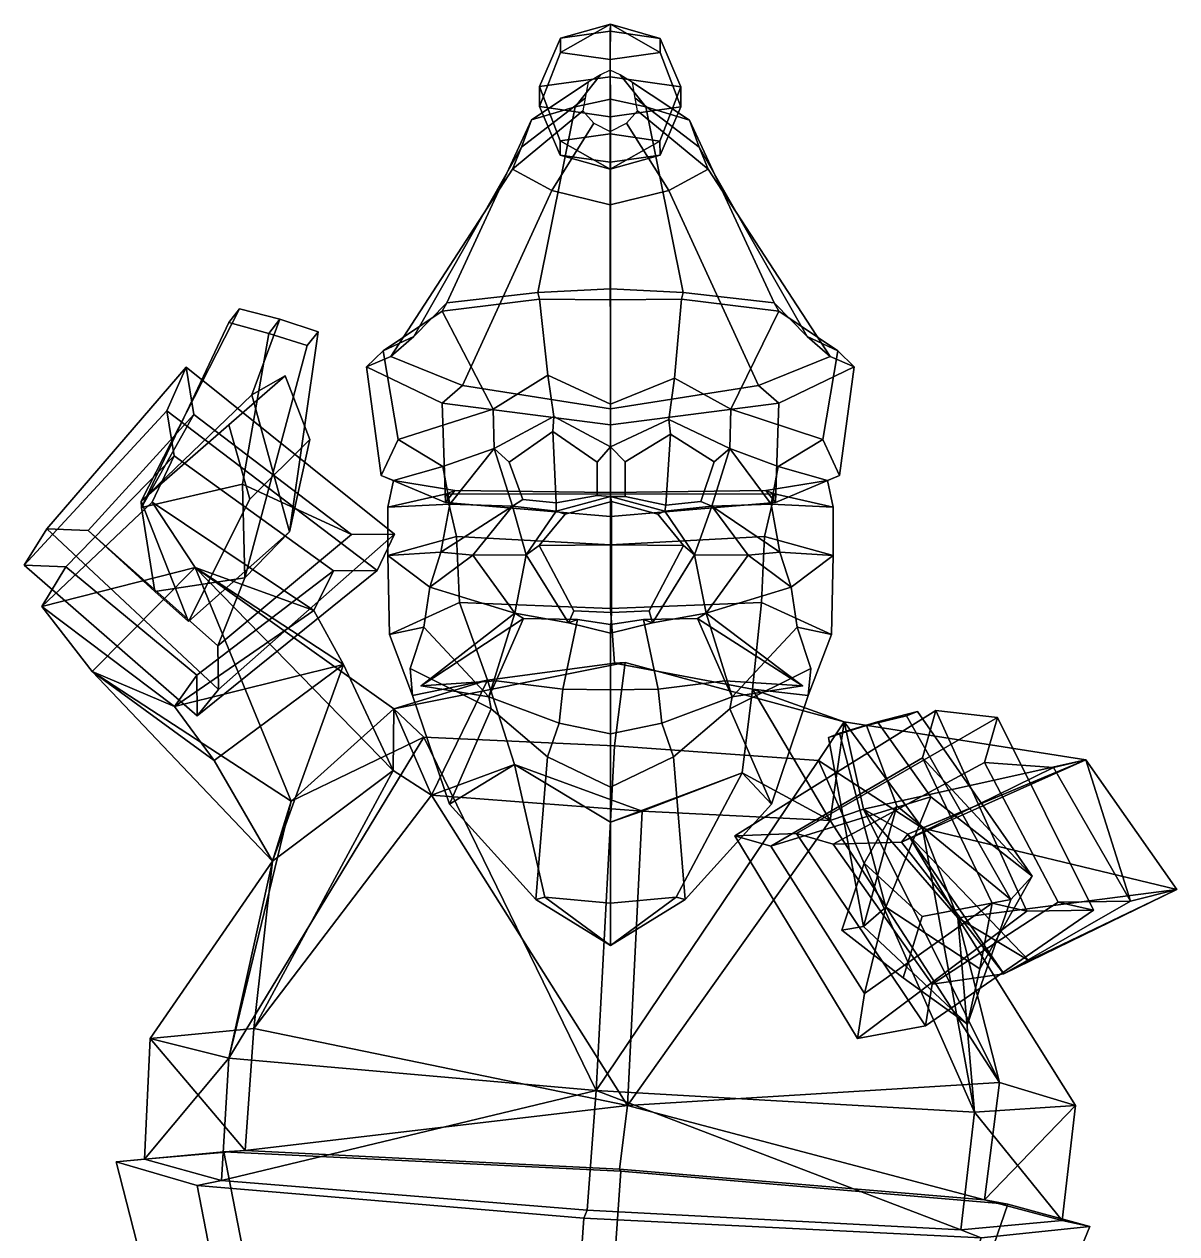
# Model space of a CAD drawing. Extents: x -156 to 158, y -156 to 341.
# Drawn here: x -156.2 to 158.2, y 10.9 to 340.8 of the extents above; entities that cross this region are included whole.
import ezdxf

# ---------------------------------------------------------------- set-up
doc = ezdxf.new("R2010")
doc.units = 0

msp = doc.modelspace()

# ---------------------------------------------------------------- linework, layer by layer
for p in [(-47.860676, 160.365143, 96.495125), (56.145893, 160.365143, 96.495125)]:
    msp.add_point(p)
for points in [[(-9.915563, 333.085388, -7.617522), (3.702435, 340.792175, -13.282482), (-9.918152, 336.949158, -22.037312)], [(3.702435, 340.792175, -13.282482), (3.689423, 338.858826, -29.255663), (-9.918152, 336.949158, -22.037312)], [(3.694601, 331.131287, -0.416025), (3.702435, 340.792175, -13.282482), (-9.915563, 333.085388, -7.617522)], [(3.702435, 340.792175, -13.282482), (17.29962, 336.904724, -22.054108), (3.689423, 338.858826, -29.255663)], [(3.694601, 331.131287, -0.416025), (17.302208, 333.040955, -7.634317), (3.702435, 340.792175, -13.282482)], [(17.302208, 333.040955, -7.634317), (17.29962, 336.904724, -22.054108), (3.702435, 340.792175, -13.282482)], [(-9.918152, 336.949158, -22.037312), (3.689423, 338.858826, -29.255663), (3.663188, 326.463806, -38.97863), (-15.58085, 323.763123, -28.770412)], [(-15.577188, 318.29892, -8.377671), (-9.915563, 333.085388, -7.617522), (-9.918152, 336.949158, -22.037312), (-15.58085, 323.763123, -28.770412)], [(17.29962, 336.904724, -22.054108), (22.910883, 323.700287, -28.794165), (3.663188, 326.463806, -38.97863), (3.689423, 338.858826, -29.255663)], [(22.914545, 318.236053, -8.401423), (22.910883, 323.700287, -28.794165), (17.29962, 336.904724, -22.054108), (17.302208, 333.040955, -7.634317)], [(3.670511, 315.53537, 1.806764), (3.694601, 331.131287, -0.416025), (-9.915563, 333.085388, -7.617522), (-15.577188, 318.29892, -8.377671)], [(3.670511, 315.53537, 1.806764), (22.914545, 318.236053, -8.401423), (17.302208, 333.040955, -7.634317), (3.694601, 331.131287, -0.416025)], [(0.978139, 327.024872, -7.458448), (-2.366118, 324.942139, -8.027981), (-17.829023, 314.677887, 46.516022), (-5.893474, 318.266296, 51.219952)], [(3.675752, 328.239136, -7.126527), (0.978139, 327.024872, -7.458448), (-5.893474, 318.266296, 51.219952), (3.736062, 320.358612, 53.964451)], [(3.675752, 328.239136, -7.126527), (3.736062, 320.358612, 53.964451), (13.359529, 318.252838, 51.214859), (6.368975, 327.016052, -7.461774)], [(6.368975, 327.016052, -7.461774), (13.359529, 318.252838, 51.214859), (25.284679, 314.647736, 46.50462), (9.705709, 324.922424, -8.03543)], [(-2.366118, 324.942139, -8.027981), (-3.123881, 320.642426, -9.20479), (-20.518356, 307.271637, 36.821705), (-17.829023, 314.677887, 46.516022)], [(-9.968477, 308.958221, -29.53746), (-15.58085, 323.763123, -28.770412), (3.663188, 326.463806, -38.97863), (3.639098, 310.86792, -36.75581)], [(-15.577188, 318.29892, -8.377671), (-15.58085, 323.763123, -28.770412), (-9.968477, 308.958221, -29.53746), (-9.965888, 305.094452, -15.11767)], [(17.249292, 308.913788, -29.554255), (3.639098, 310.86792, -36.75581), (3.663188, 326.463806, -38.97863), (22.910883, 323.700287, -28.794165)], [(9.705709, 324.922424, -8.03543), (25.284679, 314.647736, 46.50462), (27.952595, 307.237701, 36.808887), (10.447973, 320.620239, -9.213164)], [(22.914545, 318.236053, -8.401423), (17.251883, 305.050018, -15.134465), (17.249292, 308.913788, -29.554255), (22.910883, 323.700287, -28.794165)], [(-3.123881, 320.642426, -9.20479), (-3.816791, 317.174194, -10.154003), (-22.979349, 301.297607, 29.001936), (-20.518356, 307.271637, 36.821705)], [(3.738884, 268.643951, 102.110413), (3.736062, 320.358612, 53.964451), (-5.893474, 318.266296, 51.219952), (-16.049379, 267.628021, 94.745087)], [(3.738884, 268.643951, 102.110413), (23.527143, 267.628021, 94.745087), (13.359529, 318.252838, 51.214859), (3.736062, 320.358612, 53.964451)], [(10.447973, 320.620239, -9.213164), (27.952595, 307.237701, 36.808887), (30.396318, 301.260284, 28.98782), (11.128384, 317.14978, -10.163225)], [(-40.909683, 264.803253, 82.086647), (-16.049379, 267.628021, 94.745087), (-5.893474, 318.266296, 51.219952), (-17.829023, 314.677887, 46.516022)], [(-3.816791, 317.174194, -10.154003), (-0.82196, 313.777924, -11.084126), (-12.27014, 295.4487, 21.354467), (-22.979349, 301.297607, 29.001936)], [(3.670511, 315.53537, 1.806764), (-15.577188, 318.29892, -8.377671), (-9.965888, 305.094452, -15.11767), (3.644277, 303.14035, -7.916173)], [(3.670511, 315.53537, 1.806764), (3.644277, 303.14035, -7.916173), (17.251883, 305.050018, -15.134465), (22.914545, 318.236053, -8.401423)], [(11.128384, 317.14978, -10.163225), (30.396318, 301.260284, 28.98782), (19.670214, 295.426331, 21.346022), (8.12133, 313.763336, -11.089643)], [(48.387459, 264.803253, 82.086647), (25.284679, 314.647736, 46.50462), (13.359529, 318.252838, 51.214859), (23.527143, 267.628021, 94.745087)], [(-49.950214, 255.59906, 55.375454), (-40.909683, 264.803253, 82.086647), (-17.829023, 314.677887, 46.516022), (-20.518356, 307.271637, 36.821705)], [(-0.82196, 313.777924, -11.084126), (3.645569, 311.485901, -11.712281), (3.694348, 291.502228, 16.200111), (-12.27014, 295.4487, 21.354467)], [(8.12133, 313.763336, -11.089643), (19.670214, 295.426331, 21.346022), (3.694348, 291.502228, 16.200111), (3.645569, 311.485901, -11.712281)], [(57.42799, 255.59906, 55.375454), (27.952595, 307.237701, 36.808887), (25.284679, 314.647736, 46.50462), (48.387459, 264.803253, 82.086647)], [(3.631256, 301.207001, -23.889297), (-9.968477, 308.958221, -29.53746), (3.639098, 310.86792, -36.75581)], [(3.631256, 301.207001, -23.889297), (3.639098, 310.86792, -36.75581), (17.249292, 308.913788, -29.554255)], [(-56.220154, 250.177185, 32.811611), (-49.950214, 255.59906, 55.375454), (-20.518356, 307.271637, 36.821705), (-22.979349, 301.297607, 29.001936)], [(-9.965888, 305.094452, -15.11767), (-9.968477, 308.958221, -29.53746), (3.631256, 301.207001, -23.889297)], [(17.251883, 305.050018, -15.134465), (3.631256, 301.207001, -23.889297), (17.249292, 308.913788, -29.554255)], [(63.697929, 250.177185, 32.811611), (30.396318, 301.260284, 28.98782), (27.952595, 307.237701, 36.808887), (57.42799, 255.59906, 55.375454)], [(3.644277, 303.14035, -7.916173), (-9.965888, 305.094452, -15.11767), (3.631256, 301.207001, -23.889297)], [(3.644277, 303.14035, -7.916173), (3.631256, 301.207001, -23.889297), (17.251883, 305.050018, -15.134465)], [(-36.63224, 242.208405, 12.722825), (-56.220154, 250.177185, 32.811611), (-22.979349, 301.297607, 29.001936), (-12.27014, 295.4487, 21.354467)], [(44.110008, 242.208405, 12.722826), (19.670214, 295.426331, 21.346022), (30.396318, 301.260284, 28.98782), (63.697929, 250.177185, 32.811611)], [(3.738884, 235.910461, -5.742792), (-36.63224, 242.208405, 12.722825), (-12.27014, 295.4487, 21.354467), (3.694348, 291.502228, 16.200111)], [(3.738884, 235.910461, -5.742792), (3.694348, 291.502228, 16.200111), (19.670214, 295.426331, 21.346022), (44.110008, 242.208405, 12.722826)], [(-15.660714, 265.833313, 99.837967), (-16.049379, 267.628021, 94.745087), (-40.909683, 264.803253, 82.086647), (-42.152035, 262.561523, 86.926041)], [(3.738884, 265.653229, 105.996429), (3.738884, 268.643951, 102.110413), (-16.049379, 267.628021, 94.745087), (-15.660714, 265.833313, 99.837967)], [(3.738884, 265.653229, 105.996429), (23.138479, 265.833313, 99.837967), (23.527143, 267.628021, 94.745087), (3.738884, 268.643951, 102.110413)], [(23.138479, 265.833313, 99.837967), (49.62981, 262.561523, 86.926041), (48.387459, 264.803253, 82.086647), (23.527143, 267.628021, 94.745087)], [(-42.152035, 262.561523, 86.926041), (-40.909683, 264.803253, 82.086647), (-49.950214, 255.59906, 55.375454), (-58.248894, 251.690308, 57.15406)], [(-13.303888, 245.036011, 105.993355), (-15.660714, 265.833313, 99.837967), (-42.152035, 262.561523, 86.926041), (-28.244623, 235.798859, 95.688095)], [(3.738883, 237.132874, 110.968666), (3.738884, 265.653229, 105.996429), (-15.660714, 265.833313, 99.837967), (-13.303888, 245.036011, 105.993355)], [(3.738883, 237.132874, 110.968666), (21.185379, 244.241577, 106.137733), (23.138479, 265.833313, 99.837967), (3.738884, 265.653229, 105.996429)], [(21.185379, 244.241577, 106.137733), (36.594429, 235.798859, 95.688103), (49.62981, 262.561523, 86.926041), (23.138479, 265.833313, 99.837967)], [(49.62981, 262.561523, 86.926041), (65.726662, 251.690308, 57.15406), (57.42799, 255.59906, 55.375454), (48.387459, 264.803253, 82.086647)], [(-97.430176, 263.170166, 226.661865), (-100.389748, 259.426697, 214.633148), (-124.225304, 209.019623, 195.153961), (-124.323753, 210.736938, 232.827728)], [(-86.45665, 260.331757, 225.759033), (-97.430176, 263.170166, 226.661865), (-124.323753, 210.736938, 232.827728), (-94.074669, 239.668213, 233.646103)], [(-86.45665, 260.331757, 225.759033), (-89.450729, 256.470093, 213.755981), (-100.389748, 259.426697, 214.633148), (-97.430176, 263.170166, 226.661865)], [(-28.244623, 235.798859, 95.688095), (-42.152035, 262.561523, 86.926041), (-58.248894, 251.690308, 57.15406), (-54.201832, 227.540619, 77.814453)], [(36.594429, 235.798859, 95.688103), (61.679604, 227.540619, 77.814453), (65.726662, 251.690308, 57.15406), (49.62981, 262.561523, 86.926041)], [(-89.450729, 256.470093, 213.755981), (-96.648521, 215.355011, 188.320618), (-124.225304, 209.019623, 195.153961), (-100.389748, 259.426697, 214.633148)], [(-76.032814, 256.91507, 225.201706), (-86.45665, 260.331757, 225.759033), (-94.074669, 239.668213, 233.646103), (-83.857674, 202.34845, 228.584595)], [(-76.032814, 256.91507, 225.201706), (-79.004234, 253.14978, 213.140091), (-89.450729, 256.470093, 213.755981), (-86.45665, 260.331757, 225.759033)], [(-79.004234, 253.14978, 213.140091), (-95.990616, 189.74884, 197.047379), (-96.648521, 215.355011, 188.320618), (-89.450729, 256.470093, 213.755981)], [(-76.032814, 256.91507, 225.201706), (-83.857674, 202.34845, 228.584595), (-95.990616, 189.74884, 197.047379), (-79.004234, 253.14978, 213.140091)], [(-58.248894, 251.690308, 57.15406), (-49.950214, 255.59906, 55.375454), (-56.220154, 250.177185, 32.811611), (-62.774582, 247.304596, 31.64838)], [(65.726662, 251.690308, 57.15406), (70.252357, 247.304596, 31.64838), (63.697929, 250.177185, 32.811611), (57.42799, 255.59906, 55.375454)], [(-54.201832, 227.540619, 77.814453), (-58.248894, 251.690308, 57.15406), (-62.774582, 247.304596, 31.64838), (-58.775249, 217.683228, 41.266933)], [(61.679604, 227.540619, 77.814453), (66.253021, 217.683228, 41.266933), (70.252357, 247.304596, 31.64838), (65.726662, 251.690308, 57.15406)], [(-62.774582, 247.304596, 31.64838), (-56.220154, 250.177185, 32.811611), (-36.63224, 242.208405, 12.722825), (-42.160957, 237.459106, 9.714837)], [(70.252357, 247.304596, 31.64838), (49.638729, 237.459106, 9.714837), (44.110008, 242.208405, 12.722826), (63.697929, 250.177185, 32.811611)], [(-149.980331, 203.143616, 208.46875), (-111.970436, 247.234131, 186.659943), (-117.314079, 235.364075, 156.994949), (-156.202332, 193.289307, 177.465607)], [(-149.980331, 203.143616, 208.46875), (-138.749786, 202.694916, 206.618896), (-109.919022, 234.324402, 190.457535), (-111.970436, 247.234131, 186.659943)], [(-85.032875, 244.922607, 287.419769), (-94.074669, 239.668213, 233.646103), (-124.323753, 210.736938, 232.827728), (-100.408195, 231.511963, 294.205505)], [(-59.869556, 191.830261, 160.827591), (-117.314079, 235.364075, 156.994949), (-111.970436, 247.234131, 186.659943), (-55.196182, 201.708008, 192.098206)], [(-55.196182, 201.708008, 192.098206), (-111.970436, 247.234131, 186.659943), (-109.919022, 234.324402, 190.457535), (-66.943611, 201.607361, 194.216965)], [(-78.307236, 227.531372, 292.567261), (-85.032875, 244.922607, 287.419769), (-100.408195, 231.511963, 294.205505), (-94.630775, 211.284607, 288.458282)], [(-78.307236, 227.531372, 292.567261), (-83.857674, 202.34845, 228.584595), (-94.074669, 239.668213, 233.646103), (-85.032875, 244.922607, 287.419769)], [(-58.775249, 217.683228, 41.266933), (-62.774582, 247.304596, 31.64838), (-42.160957, 237.459106, 9.714837), (-41.265633, 210.312958, 16.025953)], [(-13.303888, 245.036011, 105.993355), (-28.244623, 235.798859, 95.688095), (-27.951914, 225.057556, 94.877663), (-11.735197, 233.792145, 106.658783)], [(3.738883, 237.132874, 110.968666), (-13.303888, 245.036011, 105.993355), (-11.735197, 233.792145, 106.658783), (3.738883, 225.558319, 108.95771)], [(3.738883, 237.132874, 110.968666), (3.738883, 225.558319, 108.95771), (19.616686, 232.987305, 106.68766), (21.185379, 244.241577, 106.137733)], [(21.185379, 244.241577, 106.137733), (19.616686, 232.987305, 106.68766), (36.301716, 225.057556, 94.877663), (36.594429, 235.798859, 95.688103)], [(66.253021, 217.683228, 41.266933), (48.743401, 210.312927, 16.025953), (49.638729, 237.459106, 9.714837), (70.252357, 247.304596, 31.64838)], [(-42.160957, 237.459106, 9.714837), (-36.63224, 242.208405, 12.722825), (3.738884, 235.910461, -5.742792), (3.738884, 231.539124, -9.574923)], [(49.638729, 237.459106, 9.714837), (3.738884, 231.539124, -9.574923), (3.738884, 235.910461, -5.742792), (44.110008, 242.208405, 12.722826)], [(-156.202332, 193.289307, 177.465607), (-117.314079, 235.364075, 156.994949), (-115.276253, 223.04126, 160.605728), (-144.801102, 192.795074, 175.600143)], [(-120.600906, 186.089844, 202.326111), (-124.225304, 209.019623, 195.153961), (-109.919022, 234.324402, 190.457535), (-138.749786, 202.694916, 206.618896)], [(-96.648521, 215.355011, 188.320618), (-66.943611, 201.607361, 194.216965), (-109.919022, 234.324402, 190.457535), (-124.225304, 209.019623, 195.153961)], [(-59.869556, 191.830261, 160.827591), (-71.821732, 191.689758, 162.99559), (-115.276253, 223.04126, 160.605728), (-117.314079, 235.364075, 156.994949)], [(-42.036293, 220.184937, 78.357887), (-27.951914, 225.057556, 94.877663), (-28.244623, 235.798859, 95.688095), (-54.201832, 227.540619, 77.814453)], [(-41.265633, 210.312958, 16.025953), (-42.160957, 237.459106, 9.714837), (3.738884, 231.539124, -9.574923), (3.738884, 206.496765, -3.372415)], [(48.743401, 210.312927, 16.025953), (3.738884, 206.496765, -3.372415), (3.738884, 231.539124, -9.574923), (49.638729, 237.459106, 9.714837)], [(49.514057, 220.184937, 78.357887), (61.679604, 227.540619, 77.814453), (36.594429, 235.798859, 95.688103), (36.301716, 225.057556, 94.877663)], [(-94.630775, 211.284607, 288.458282), (-100.408195, 231.511963, 294.205505), (-124.323753, 210.736938, 232.827728), (-111.408875, 177.90448, 241.470779)], [(-11.994045, 229.697693, 104.469688), (-11.735197, 233.792145, 106.658783), (-27.951914, 225.057556, 94.877663), (-23.931177, 221.328979, 94.654114)], [(-11.994045, 229.697693, 104.469688), (0.153829, 221.325775, 106.095718), (3.738883, 225.558319, 108.95771), (-11.735197, 233.792145, 106.658783)], [(20.123558, 229.002502, 104.268639), (19.616686, 232.987305, 106.68766), (3.738883, 225.558319, 108.95771), (7.777076, 221.445038, 106.276031)], [(20.123558, 229.002502, 104.268639), (32.042904, 221.448425, 92.15062), (36.301716, 225.057556, 94.877663), (19.616686, 232.987305, 106.68766)], [(-11.094688, 210.204559, 102.64016), (-11.994045, 229.697693, 104.469688), (-23.931177, 221.328979, 94.654114), (-20.184175, 211.139099, 97.547935)], [(0.153829, 221.325775, 106.095718), (-11.994045, 229.697693, 104.469688), (-11.094688, 210.204559, 102.64016), (0.153829, 212.208496, 106.939919)], [(7.777076, 221.445038, 106.276031), (7.777076, 211.94043, 107.318275), (18.806543, 209.592163, 102.009949), (20.123558, 229.002502, 104.268639)], [(18.806543, 209.592163, 102.009949), (28.368868, 210.588196, 95.723228), (32.042904, 221.448425, 92.15062), (20.123558, 229.002502, 104.268639)], [(-78.307236, 227.531372, 292.567261), (-94.630775, 211.284607, 288.458282), (-111.408875, 177.90448, 241.470779), (-83.857674, 202.34845, 228.584595)], [(-54.201832, 227.540619, 77.814453), (-58.775249, 217.683228, 41.266933), (-55.469707, 216.348694, 41.578911), (-42.036293, 220.184937, 78.357887)], [(-40.063538, 209.859009, 78.655991), (-27.951914, 225.057556, 94.877663), (-42.036293, 220.184937, 78.357887)], [(-23.021646, 209.298401, 98.549278), (-27.951914, 225.057556, 94.877663), (-40.063538, 209.859009, 78.655991)], [(-20.184175, 211.139099, 97.547935), (-23.931177, 221.328979, 94.654114), (-27.951914, 225.057556, 94.877663), (-23.021646, 209.298401, 98.549278)], [(0.153829, 212.208496, 106.939919), (3.738883, 211.96109, 110.144325), (3.738883, 225.558319, 108.95771), (0.153829, 221.325775, 106.095718)], [(7.777076, 211.94043, 107.318275), (7.777076, 221.445038, 106.276031), (3.738883, 225.558319, 108.95771), (3.738883, 211.96109, 110.144325)], [(28.368868, 210.588196, 95.723228), (31.371452, 209.298401, 98.549278), (36.301716, 225.057556, 94.877663), (32.042904, 221.448425, 92.15062)], [(31.371452, 209.298401, 98.549278), (47.541306, 209.859009, 78.655991), (36.301716, 225.057556, 94.877663)], [(47.541306, 209.859009, 78.655991), (49.514057, 220.184937, 78.357887), (36.301716, 225.057556, 94.877663)], [(61.679604, 227.540619, 77.814453), (49.514057, 220.184937, 78.357887), (62.947479, 216.348694, 41.578911), (66.253021, 217.683228, 41.266933)], [(-144.801102, 192.795074, 175.600143), (-115.276253, 223.04126, 160.605728), (-121.262016, 210.434387, 127.251823), (-151.400574, 181.998413, 141.771622)], [(-121.262016, 210.434387, 127.251823), (-115.276253, 223.04126, 160.605728), (-71.821732, 191.689758, 162.99559), (-77.141724, 180.873718, 128.946075)], [(-42.036293, 220.184937, 78.357887), (-55.469707, 216.348694, 41.578911), (-56.974113, 209.042908, 42.462151), (-40.063538, 209.859009, 78.655991)], [(49.514057, 220.184937, 78.357887), (47.541306, 209.859009, 78.655991), (64.451881, 209.042908, 42.462151), (62.947479, 216.348694, 41.578911)], [(-95.990616, 189.74884, 197.047379), (-103.358955, 171.234131, 211.432922), (-66.943611, 201.607361, 194.216965), (-96.648521, 215.355011, 188.320618)], [(-58.775249, 217.683228, 41.266933), (-41.265633, 210.312958, 16.025953), (-38.679501, 213.574707, 15.364482), (-55.469707, 216.348694, 41.578911)], [(-56.974113, 209.042908, 42.462151), (-55.469707, 216.348694, 41.578911), (-38.679501, 213.574707, 15.364482), (-40.991863, 212.72229, 12.67251)], [(66.253021, 217.683228, 41.266933), (62.947479, 216.348694, 41.578911), (46.157276, 213.574707, 15.364482), (48.743401, 210.312927, 16.025953)], [(64.451881, 209.042908, 42.462151), (48.469631, 212.72229, 12.67251), (46.157276, 213.574707, 15.364482), (62.947479, 216.348694, 41.578911)], [(-56.995895, 195.848938, 44.641083), (-56.974113, 209.042908, 42.462151), (-40.991863, 212.72229, 12.67251), (-38.247086, 201.025208, 11.188781)], [(-41.265633, 210.312958, 16.025953), (3.738884, 206.496765, -3.372415), (3.738885, 213.033264, -1.753984), (-38.679501, 213.574707, 15.364482)], [(-40.991863, 212.72229, 12.67251), (-38.679501, 213.574707, 15.364482), (3.738885, 213.033264, -1.753984), (3.738886, 212.648071, -2.405132)], [(-38.247086, 201.025208, 11.188781), (-40.991863, 212.72229, 12.67251), (3.738886, 212.648071, -2.405132), (3.738891, 198.771912, -0.945824)], [(-11.094688, 210.204559, 102.64016), (-11.061796, 208.017517, 104.835991), (3.738883, 211.96109, 110.144325), (0.153829, 212.208496, 106.939919)], [(3.997266, 210.574738, 124.536148), (3.738883, 211.96109, 110.144325), (-11.061796, 208.017517, 104.835991), (-8.625608, 207.140503, 121.01963)], [(3.997266, 210.574738, 124.536148), (16.620138, 207.140503, 121.01963), (18.539562, 208.017517, 104.835991), (3.738883, 211.96109, 110.144325)], [(18.806543, 209.592163, 102.009949), (7.777076, 211.94043, 107.318275), (3.738883, 211.96109, 110.144325), (18.539562, 208.017517, 104.835991)], [(48.743401, 210.312927, 16.025953), (46.157276, 213.574707, 15.364482), (3.738885, 213.033264, -1.753984), (3.738884, 206.496765, -3.372415)], [(48.469631, 212.72229, 12.67251), (3.738886, 212.648071, -2.405132), (3.738885, 213.033264, -1.753984), (46.157276, 213.574707, 15.364482)], [(45.724857, 201.025208, 11.188781), (3.738891, 198.771912, -0.945824), (3.738886, 212.648071, -2.405132), (48.469631, 212.72229, 12.67251)], [(64.473671, 195.848938, 44.641083), (45.724857, 201.025208, 11.188781), (48.469631, 212.72229, 12.67251), (64.451881, 209.042908, 42.462151)], [(-151.400574, 181.998413, 141.771622), (-121.262016, 210.434387, 127.251823), (-109.601898, 192.601807, 78.229439)], [(-111.408875, 177.90448, 241.470779), (-124.323753, 210.736938, 232.827728), (-124.225304, 209.019623, 195.153961), (-120.600906, 186.089844, 202.326111)], [(-77.141724, 180.873718, 128.946075), (-109.601898, 192.601807, 78.229439), (-121.262016, 210.434387, 127.251823)], [(-40.063538, 209.859009, 78.655991), (-56.974113, 209.042908, 42.462151), (-56.995895, 195.848938, 44.641083), (-42.505306, 196.759888, 78.504814)], [(-42.505306, 196.759888, 78.504814), (-23.021646, 209.298401, 98.549278), (-40.063538, 209.859009, 78.655991)], [(-33.85133, 195.943115, 101.72583), (-23.021646, 209.298401, 98.549278), (-42.505306, 196.759888, 78.504814)], [(-33.85133, 195.943115, 101.72583), (-19.219572, 196.096497, 104.760262), (-23.021646, 209.298401, 98.549278)], [(-11.094688, 210.204559, 102.64016), (-20.184175, 211.139099, 97.547935), (-23.021646, 209.298401, 98.549278), (-11.061796, 208.017517, 104.835991)], [(-19.219572, 196.096497, 104.760262), (-11.061796, 208.017517, 104.835991), (-23.021646, 209.298401, 98.549278)], [(-15.701937, 198.576141, 122.216965), (-8.625608, 207.140503, 121.01963), (-11.061796, 208.017517, 104.835991), (-19.219572, 196.096497, 104.760262)], [(3.997266, 198.757813, 128.666168), (3.997266, 210.574738, 124.536148), (-8.625608, 207.140503, 121.01963), (-15.701937, 198.576141, 122.216965)], [(3.997266, 198.757813, 128.666168), (23.696466, 198.576141, 122.216965), (16.620138, 207.140503, 121.01963), (3.997266, 210.574738, 124.536148)], [(23.696466, 198.576141, 122.216965), (26.69734, 196.096497, 104.760262), (18.539562, 208.017517, 104.835991), (16.620138, 207.140503, 121.01963)], [(18.806543, 209.592163, 102.009949), (18.539562, 208.017517, 104.835991), (31.371452, 209.298401, 98.549278), (28.368868, 210.588196, 95.723228)], [(26.69734, 196.096497, 104.760262), (31.371452, 209.298401, 98.549278), (18.539562, 208.017517, 104.835991)], [(41.329102, 195.943115, 101.72583), (31.371452, 209.298401, 98.549278), (26.69734, 196.096497, 104.760262)], [(49.983082, 196.759888, 78.504814), (47.541306, 209.859009, 78.655991), (31.371452, 209.298401, 98.549278)], [(41.329102, 195.943115, 101.72583), (49.983082, 196.759888, 78.504814), (31.371452, 209.298401, 98.549278)], [(47.541306, 209.859009, 78.655991), (49.983082, 196.759888, 78.504814), (64.473671, 195.848938, 44.641083), (64.451881, 209.042908, 42.462151)], [(-108.975006, 152.19751, 182.325531), (-103.226379, 159.343231, 215.242813), (-149.980331, 203.143616, 208.46875), (-156.202332, 193.289307, 177.465607)], [(-103.226379, 159.343231, 215.242813), (-103.358955, 171.234131, 211.432922), (-138.749786, 202.694916, 206.618896), (-149.980331, 203.143616, 208.46875)], [(-95.990616, 189.74884, 197.047379), (-120.600906, 186.089844, 202.326111), (-138.749786, 202.694916, 206.618896), (-103.358955, 171.234131, 211.432922)], [(-83.857674, 202.34845, 228.584595), (-111.408875, 177.90448, 241.470779), (-120.600906, 186.089844, 202.326111), (-95.990616, 189.74884, 197.047379)], [(-108.975006, 152.19751, 182.325531), (-59.869556, 191.830261, 160.827591), (-55.196182, 201.708008, 192.098206), (-103.226379, 159.343231, 215.242813)], [(-103.226379, 159.343231, 215.242813), (-55.196182, 201.708008, 192.098206), (-66.943611, 201.607361, 194.216965), (-103.358955, 171.234131, 211.432922)], [(-56.55954, 174.294678, 46.003769), (-56.995895, 195.848938, 44.641083), (-38.247086, 201.025208, 11.188781), (-37.454369, 183.037537, 14.099627)], [(-37.454369, 183.037537, 14.099627), (-38.247086, 201.025208, 11.188781), (3.738891, 198.771912, -0.945824), (3.73889, 181.411835, 3.485335)], [(-6.277609, 180.828156, 117.381271), (-15.701937, 198.576141, 122.216965), (-19.219572, 196.096497, 104.760262), (-7.727577, 177.509399, 104.511536)], [(3.997266, 180.306702, 122.611298), (3.997266, 198.757813, 128.666168), (-15.701937, 198.576141, 122.216965), (-6.277609, 180.828156, 117.381271)], [(44.93214, 183.037537, 14.099627), (3.73889, 181.411835, 3.485335), (3.738891, 198.771912, -0.945824), (45.724857, 201.025208, 11.188781)], [(3.997266, 180.306702, 122.611298), (14.272141, 180.828156, 117.381271), (23.696466, 198.576141, 122.216965), (3.997266, 198.757813, 128.666168)], [(14.272141, 180.828156, 117.381271), (15.205344, 177.509399, 104.511536), (26.69734, 196.096497, 104.760262), (23.696466, 198.576141, 122.216965)], [(64.037315, 174.294678, 46.003769), (44.93214, 183.037537, 14.099627), (45.724857, 201.025208, 11.188781), (64.473671, 195.848938, 44.641083)], [(-42.505306, 196.759888, 78.504814), (-56.995895, 195.848938, 44.641083), (-45.571381, 187.236511, 77.948036)], [(-47.177124, 176.30658, 78.12674), (-45.571381, 187.236511, 77.948036), (-56.995895, 195.848938, 44.641083), (-56.55954, 174.294678, 46.003769)], [(-45.571381, 187.236511, 77.948036), (-33.85133, 195.943115, 101.72583), (-42.505306, 196.759888, 78.504814)], [(-22.354712, 180.129791, 98.608398), (-33.85133, 195.943115, 101.72583), (-45.571381, 187.236511, 77.948036)], [(-22.354712, 180.129791, 98.608398), (-19.219572, 196.096497, 104.760262), (-33.85133, 195.943115, 101.72583)], [(-7.727577, 177.509399, 104.511536), (-19.219572, 196.096497, 104.760262), (-22.354712, 180.129791, 98.608398)], [(15.205344, 177.509399, 104.511536), (29.832479, 180.129791, 98.608398), (26.69734, 196.096497, 104.760262)], [(29.832479, 180.129791, 98.608398), (41.329102, 195.943115, 101.72583), (26.69734, 196.096497, 104.760262)], [(29.832479, 180.129791, 98.608398), (53.049156, 187.236511, 77.948036), (41.329102, 195.943115, 101.72583)], [(53.049156, 187.236511, 77.948036), (49.983082, 196.759888, 78.504814), (41.329102, 195.943115, 101.72583)], [(49.983082, 196.759888, 78.504814), (53.049156, 187.236511, 77.948036), (64.473671, 195.848938, 44.641083)], [(54.6549, 176.30658, 78.12674), (64.037315, 174.294678, 46.003769), (64.473671, 195.848938, 44.641083), (53.049156, 187.236511, 77.948036)], [(-108.975006, 152.19751, 182.325531), (-156.202332, 193.289307, 177.465607), (-144.801102, 192.795074, 175.600143), (-109.083427, 163.206238, 178.795761)], [(-115.161644, 154.682343, 144.141953), (-109.083427, 163.206238, 178.795761), (-144.801102, 192.795074, 175.600143), (-151.400574, 181.998413, 141.771622)], [(-151.400574, 181.998413, 141.771622), (-109.601898, 192.601807, 78.229439), (-137.677917, 164.262421, 89.126091)], [(-83.329132, 128.900238, -21.521557), (-137.677917, 164.262421, 89.126091), (-109.601898, 192.601807, 78.229439)], [(-77.141724, 180.873718, 128.946075), (-71.821732, 191.689758, 162.99559), (-109.083427, 163.206238, 178.795761), (-115.161644, 154.682343, 144.141953)], [(-55.53323, 137.250427, 42.29126), (-55.375324, 154.099548, -1.319043), (-109.601898, 192.601807, 78.229439)], [(-55.53323, 137.250427, 42.29126), (-109.601898, 192.601807, 78.229439), (-69.077339, 166.184662, 89.598122)], [(-83.329132, 128.900238, -21.521557), (-109.601898, 192.601807, 78.229439), (-55.375324, 154.099548, -1.319043)], [(-77.141724, 180.873718, 128.946075), (-69.077339, 166.184662, 89.598122), (-109.601898, 192.601807, 78.229439)], [(-108.975006, 152.19751, 182.325531), (-109.083427, 163.206238, 178.795761), (-71.821732, 191.689758, 162.99559), (-59.869556, 191.830261, 160.827591)], [(-47.177124, 176.30658, 78.12674), (-29.462721, 157.303833, 104.917747), (-22.354712, 180.129791, 98.608398), (-45.571381, 187.236511, 77.948036)], [(54.6549, 176.30658, 78.12674), (53.049156, 187.236511, 77.948036), (29.832479, 180.129791, 98.608398), (36.940487, 157.303833, 104.917747)], [(-115.161644, 154.682343, 144.141953), (-151.400574, 181.998413, 141.771622), (-137.677917, 164.262421, 89.126091)], [(-50.230999, 157.683044, 50.112881), (-56.55954, 174.294678, 46.003769), (-37.454369, 183.037537, 14.099627), (-29.817278, 161.8638, 31.959217)], [(-29.817278, 161.8638, 31.959217), (-37.454369, 183.037537, 14.099627), (3.73889, 181.411835, 3.485335), (4.824967, 166.551025, 8.319009)], [(42.52018, 159.473236, 31.00807), (4.824967, 166.551025, 8.319009), (3.73889, 181.411835, 3.485335), (44.93214, 183.037537, 14.099627)], [(57.708771, 157.683044, 50.112881), (42.52018, 159.473236, 31.00807), (44.93214, 183.037537, 14.099627), (64.037315, 174.294678, 46.003769)], [(-115.161644, 154.682343, 144.141953), (-69.077339, 166.184662, 89.598122), (-77.141724, 180.873718, 128.946075)], [(-19.988522, 178.709167, 112.608627), (-22.354712, 180.129791, 98.608398), (-47.860676, 160.365143, 96.495125)], [(-47.860676, 160.365143, 96.495125), (-22.354712, 180.129791, 98.608398), (-29.462721, 157.303833, 104.917747)], [(-27.465723, 161.660431, 115.00264), (-19.988522, 178.709167, 112.608627), (-47.860676, 160.365143, 96.495125)], [(-5.291151, 178.446899, 112.725739), (-19.988522, 178.709167, 112.608627), (-27.465723, 161.660431, 115.00264), (-9.252104, 159.469116, 123.670204)], [(-19.988522, 178.709167, 112.608627), (-5.291151, 178.446899, 112.725739), (-7.727577, 177.509399, 104.511536), (-22.354712, 180.129791, 98.608398)], [(-9.252104, 159.469116, 123.670204), (3.738883, 159.265625, 124.353912), (3.738883, 177.032837, 115.474304), (-5.291151, 178.446899, 112.725739)], [(3.997266, 180.306702, 122.611298), (-6.277609, 180.828156, 117.381271), (-7.727577, 177.509399, 104.511536), (3.738883, 174.722046, 110.43103)], [(3.738883, 177.032837, 115.474304), (3.738883, 174.722046, 110.43103), (-7.727577, 177.509399, 104.511536), (-5.291151, 178.446899, 112.725739)], [(3.997266, 180.306702, 122.611298), (3.738883, 174.722046, 110.43103), (15.205344, 177.509399, 104.511536), (14.272141, 180.828156, 117.381271)], [(16.72987, 159.469116, 123.670204), (12.768919, 178.446899, 112.725739), (3.738883, 177.032837, 115.474304), (3.738883, 159.265625, 124.353912)], [(3.738883, 177.032837, 115.474304), (12.768919, 178.446899, 112.725739), (15.205344, 177.509399, 104.511536), (3.738883, 174.722046, 110.43103)], [(27.46629, 178.709167, 112.608627), (29.832479, 180.129791, 98.608398), (15.205344, 177.509399, 104.511536), (12.768919, 178.446899, 112.725739)], [(12.768919, 178.446899, 112.725739), (16.72987, 159.469116, 123.670204), (34.943493, 161.660431, 115.00264), (27.46629, 178.709167, 112.608627)], [(27.46629, 178.709167, 112.608627), (56.145893, 160.365143, 96.495125), (29.832479, 180.129791, 98.608398)], [(34.943493, 161.660431, 115.00264), (56.145893, 160.365143, 96.495125), (27.46629, 178.709167, 112.608627)], [(56.145893, 160.365143, 96.495125), (36.940487, 157.303833, 104.917747), (29.832479, 180.129791, 98.608398)], [(-50.230999, 157.683044, 50.112881), (-50.900349, 165.048523, 81.29702), (-47.177124, 176.30658, 78.12674), (-56.55954, 174.294678, 46.003769)], [(-47.177124, 176.30658, 78.12674), (-50.900349, 165.048523, 81.29702), (-28.779551, 154.082092, 95.906563), (-29.462721, 157.303833, 104.917747)], [(54.6549, 176.30658, 78.12674), (36.940487, 157.303833, 104.917747), (36.257317, 154.082092, 95.906563), (58.378128, 165.048523, 81.29702)], [(57.708771, 157.683044, 50.112881), (64.037315, 174.294678, 46.003769), (54.6549, 176.30658, 78.12674), (58.378128, 165.048523, 81.29702)], [(-115.161644, 154.682343, 144.141953), (-104.419289, 139.98233, 99.502686), (-69.077339, 166.184662, 89.598122)], [(-104.419289, 139.98233, 99.502686), (-88.484245, 112.525482, 20.066135), (-69.077339, 166.184662, 89.598122)], [(-88.484245, 112.525482, 20.066135), (-55.53323, 137.250427, 42.29126), (-69.077339, 166.184662, 89.598122)], [(7.759635, 166.697144, 4.504097), (4.799274, 143.980835, -46.474293), (-47.192928, 146.307434, -35.219997), (-55.375324, 154.099548, -1.319043)], [(7.759635, 166.697144, 4.504097), (-55.375324, 154.099548, -1.319043), (-29.817278, 161.8638, 31.959217), (4.824967, 166.551025, 8.319009)], [(-28.779551, 154.082092, 95.906563), (-50.900349, 165.048523, 81.29702), (-50.230999, 157.683044, 50.112881), (-40.152935, 128.035583, 66.107307)], [(7.759635, 166.697144, 4.504097), (67.511238, 150.484741, -3.236143), (60.481342, 139.994263, -38.338936), (4.799274, 143.980835, -46.474293)], [(4.824967, 166.551025, 8.319009), (42.52018, 159.473236, 31.00807), (67.511238, 150.484741, -3.236143), (7.759635, 166.697144, 4.504097)], [(36.257317, 154.082092, 95.906563), (47.630699, 128.035583, 66.107307), (57.708771, 157.683044, 50.112881), (58.378128, 165.048523, 81.29702)], [(-88.484245, 112.525482, 20.066135), (-137.677917, 164.262421, 89.126091), (-83.329132, 128.900238, -21.521557)], [(-104.419289, 139.98233, 99.502686), (-137.677917, 164.262421, 89.126091), (-88.484245, 112.525482, 20.066135)], [(-115.161644, 154.682343, 144.141953), (-137.677917, 164.262421, 89.126091), (-104.419289, 139.98233, 99.502686)], [(-55.375324, 154.099548, -1.319043), (-45.080486, 130.50238, 60.791687), (-29.817278, 161.8638, 31.959217)], [(-40.152935, 128.035583, 66.107307), (-50.230999, 157.683044, 50.112881), (-29.817278, 161.8638, 31.959217), (-22.425804, 138.871094, 60.532127)], [(-29.462721, 157.303833, 104.917747), (-27.465723, 161.660431, 115.00264), (-47.860676, 160.365143, 96.495125)], [(-45.080486, 130.50238, 60.791687), (-22.425804, 138.871094, 60.532127), (-29.817278, 161.8638, 31.959217)], [(-9.252104, 159.469116, 123.670204), (-27.465723, 161.660431, 115.00264), (-29.462721, 157.303833, 104.917747), (-10.253731, 150.170074, 113.76458)], [(16.72987, 159.469116, 123.670204), (17.731497, 150.170074, 113.76458), (36.940487, 157.303833, 104.917747), (34.943493, 161.660431, 115.00264)], [(36.940487, 157.303833, 104.917747), (56.145893, 160.365143, 96.495125), (34.943493, 161.660431, 115.00264)], [(3.738883, 159.265625, 124.353912), (-9.252104, 159.469116, 123.670204), (-10.253731, 150.170074, 113.76458), (3.738883, 147.203278, 119.235947)], [(3.738883, 159.265625, 124.353912), (3.738883, 147.203278, 119.235947), (17.731497, 150.170074, 113.76458), (16.72987, 159.469116, 123.670204)], [(47.630699, 128.035583, 66.107307), (39.655216, 136.647369, 59.296722), (42.52018, 159.473236, 31.00807), (57.708771, 157.683044, 50.112881)], [(63.636318, 123.61557, 57.36021), (42.52018, 159.473236, 31.00807), (39.655216, 136.647369, 59.296722)], [(67.511238, 150.484741, -3.236143), (42.52018, 159.473236, 31.00807), (63.636318, 123.61557, 57.36021)], [(-13.436026, 141.018555, 115.812431), (-10.253731, 150.170074, 113.76458), (-29.462721, 157.303833, 104.917747), (-28.779551, 154.082092, 95.906563)], [(20.91379, 141.018555, 115.812431), (36.257317, 154.082092, 95.906563), (36.940487, 157.303833, 104.917747), (17.731497, 150.170074, 113.76458)], [(-83.329132, 128.900238, -21.521557), (-55.375324, 154.099548, -1.319043), (-47.192928, 146.307434, -35.219997)], [(-55.53323, 137.250427, 42.29126), (-45.080486, 130.50238, 60.791687), (-55.375324, 154.099548, -1.319043)], [(-16.621151, 102.034058, 97.859222), (-13.436026, 141.018555, 115.812431), (-28.779551, 154.082092, 95.906563), (-40.152935, 128.035583, 66.107307)], [(24.098917, 102.034058, 97.859222), (47.630699, 128.035583, 66.107307), (36.257317, 154.082092, 95.906563), (20.91379, 141.018555, 115.812431)], [(54.518253, 120.032288, 127.113052), (37.621723, 119.400024, 155.597595), (92.505592, 153.600037, 189.415253), (109.315735, 151.730743, 161.785767)], [(37.621723, 119.400024, 155.597595), (47.461605, 116.570496, 161.735336), (88.825592, 140.723877, 186.975357), (92.505592, 153.600037, 189.415253)], [(73.56617, 149.517578, 225.684311), (84.453239, 152.139404, 227.656006), (87.453789, 153.298584, 215.12146), (76.604965, 150.558716, 213.12915)], [(73.56617, 149.517578, 225.684311), (81.857635, 127.647949, 225.24556), (112.969437, 102.096268, 213.762253), (84.453239, 152.139404, 227.656006)], [(76.604965, 150.558716, 213.12915), (87.453789, 153.298584, 215.12146), (118.787613, 108.464813, 181.564163), (91.156242, 130.089661, 178.259628)], [(84.453239, 152.139404, 227.656006), (112.969437, 102.096268, 213.762253), (118.787613, 108.464813, 181.564163), (87.453789, 153.298584, 215.12146)], [(117.355873, 98.895004, 205.357971), (92.505592, 153.600037, 189.415253), (88.825592, 140.723877, 186.975357), (107.866264, 101.036407, 199.432587)], [(117.355873, 98.895004, 205.357971), (135.55513, 99.192261, 177.686432), (109.315735, 151.730743, 161.785767), (92.505592, 153.600037, 189.415253)], [(3.738883, 132.673096, 122.178642), (3.738883, 147.203278, 119.235947), (-10.253731, 150.170074, 113.76458), (-13.436026, 141.018555, 115.812431)], [(3.738883, 132.673096, 122.178642), (20.91379, 141.018555, 115.812431), (17.731497, 150.170074, 113.76458), (3.738883, 147.203278, 119.235947)], [(54.518253, 120.032288, 127.113052), (109.315735, 151.730743, 161.785767), (105.736206, 139.458435, 159.41507), (64.523842, 117.114044, 133.353745)], [(88.854271, 121.507263, -30.176376), (60.481342, 139.994263, -38.338936), (67.511238, 150.484741, -3.236143)], [(63.248238, 146.246918, 223.817856), (73.56617, 149.517578, 225.684311), (76.604965, 150.558716, 213.12915), (66.261093, 147.398621, 211.244675)], [(63.248238, 146.246918, 223.817856), (72.753372, 94.696472, 206.428375), (81.857635, 127.647949, 225.24556), (73.56617, 149.517578, 225.684311)], [(72.74147, 126.715729, 39.202114), (67.511238, 150.484741, -3.236143), (63.636318, 123.61557, 57.36021)], [(66.261093, 147.398621, 211.244675), (76.604965, 150.558716, 213.12915), (91.156242, 130.089661, 178.259628), (78.901031, 99.985443, 174.10817)], [(72.74147, 126.715729, 39.202114), (133.427673, 140.172729, 76.533195), (67.511238, 150.484741, -3.236143)], [(88.854271, 121.507263, -30.176376), (67.511238, 150.484741, -3.236143), (133.427673, 140.172729, 76.533195)], [(135.55513, 99.192261, 177.686432), (125.915421, 101.326141, 171.666916), (105.736206, 139.458435, 159.41507), (109.315735, 151.730743, 161.785767)], [(-100.33757, 58.80127, -63.15551), (-47.192928, 146.307434, -35.219997), (-0.120525, 49.9617, -101.565857)], [(-100.33757, 58.80127, -63.15551), (-83.329132, 128.900238, -21.521557), (-47.192928, 146.307434, -35.219997)], [(-0.120525, 49.9617, -101.565857), (-47.192928, 146.307434, -35.219997), (4.799274, 143.980835, -46.474293)], [(63.248238, 146.246918, 223.817856), (66.261093, 147.398621, 211.244675), (78.901031, 99.985443, 174.10817), (72.753372, 94.696472, 206.428375)], [(-0.120525, 49.9617, -101.565857), (4.799274, 143.980835, -46.474293), (60.481342, 139.994263, -38.338936)], [(12.341279, 126.179016, 66.966362), (-22.425804, 138.871094, 60.532127), (-45.080486, 130.50238, 60.791687)], [(-16.621151, 102.034058, 97.859222), (-40.152935, 128.035583, 66.107307), (-22.425804, 138.871094, 60.532127), (-14.202206, 102.726334, 81.952538)], [(-14.202206, 102.726334, 81.952538), (-22.425804, 138.871094, 60.532127), (3.738883, 123.128876, 56.009388), (3.738883, 101.092194, 77.656464)], [(3.738883, 123.128876, 56.009388), (-22.425804, 138.871094, 60.532127), (12.341279, 126.179016, 66.966362)], [(3.738883, 89.516891, 101.101158), (3.738883, 132.673096, 122.178642), (-13.436026, 141.018555, 115.812431), (-16.621151, 102.034058, 97.859222)], [(103.080887, 44.065338, -71.347221), (-0.120525, 49.9617, -101.565857), (60.481342, 139.994263, -38.338936)], [(3.738883, 89.516891, 101.101158), (24.098917, 102.034058, 97.859222), (20.91379, 141.018555, 115.812431), (3.738883, 132.673096, 122.178642)], [(91.156242, 130.089661, 178.259628), (118.787613, 108.464813, 181.564163), (88.825592, 140.723877, 186.975357), (47.461605, 116.570496, 161.735336)], [(103.080887, 44.065338, -71.347221), (60.481342, 139.994263, -38.338936), (88.854271, 121.507263, -30.176376)], [(124.630753, 138.044495, 128.621521), (83.131615, 117.706787, 102.401268), (64.523842, 117.114044, 133.353745), (105.736206, 139.458435, 159.41507)], [(72.74147, 126.715729, 39.202114), (84.815735, 119.917053, 77.955132), (133.427673, 140.172729, 76.533195)], [(83.131615, 117.706787, 102.401268), (133.427673, 140.172729, 76.533195), (84.815735, 119.917053, 77.955132)], [(83.131615, 117.706787, 102.401268), (124.630753, 138.044495, 128.621521), (133.427673, 140.172729, 76.533195)], [(104.474228, 83.123871, 177.255447), (107.866264, 101.036407, 199.432587), (88.825592, 140.723877, 186.975357), (118.787613, 108.464813, 181.564163)], [(88.854271, 121.507263, -30.176376), (133.427673, 140.172729, 76.533195), (158.239304, 104.793091, 72.534912)], [(125.915421, 101.326141, 171.666916), (145.599518, 101.642075, 141.386139), (124.630753, 138.044495, 128.621521), (105.736206, 139.458435, 159.41507)], [(145.599518, 101.642075, 141.386139), (133.427673, 140.172729, 76.533195), (124.630753, 138.044495, 128.621521)], [(145.599518, 101.642075, 141.386139), (158.239304, 104.793091, 72.534912), (133.427673, 140.172729, 76.533195)], [(-93.52729, 66.919281, 90.93354), (-55.53323, 137.250427, 42.29126), (-88.484245, 112.525482, 20.066135)], [(-93.52729, 66.919281, 90.93354), (-45.080486, 130.50238, 60.791687), (-55.53323, 137.250427, 42.29126)], [(21.679972, 102.726334, 81.952538), (3.738883, 101.092194, 77.656464), (3.738883, 123.128876, 56.009388), (39.655216, 136.647369, 59.296722)], [(3.738883, 123.128876, 56.009388), (12.341279, 126.179016, 66.966362), (39.655216, 136.647369, 59.296722)], [(12.341279, 126.179016, 66.966362), (63.636318, 123.61557, 57.36021), (39.655216, 136.647369, 59.296722)], [(24.098917, 102.034058, 97.859222), (21.679972, 102.726334, 81.952538), (39.655216, 136.647369, 59.296722), (47.630699, 128.035583, 66.107307)], [(-100.33757, 58.80127, -63.15551), (-88.484245, 112.525482, 20.066135), (-83.329132, 128.900238, -21.521557)], [(8.398127, 45.89856, 116.752563), (-45.080486, 130.50238, 60.791687), (-93.52729, 66.919281, 90.93354)], [(8.398127, 45.89856, 116.752563), (12.341279, 126.179016, 66.966362), (-45.080486, 130.50238, 60.791687)], [(78.901031, 99.985443, 174.10817), (91.156242, 130.089661, 178.259628), (47.461605, 116.570496, 161.735336), (73.009583, 76.384644, 178.390518)], [(8.398127, 45.89856, 116.752563), (63.636318, 123.61557, 57.36021), (12.341279, 126.179016, 66.966362)], [(109.891167, 52.18335, 82.741829), (72.74147, 126.715729, 39.202114), (63.636318, 123.61557, 57.36021)], [(66.819321, 93.720795, 275.149628), (72.980713, 111.96579, 276.977905), (81.857635, 127.647949, 225.24556), (72.753372, 94.696472, 206.428375)], [(109.891167, 52.18335, 82.741829), (98.487732, 97.041351, 6.860125), (72.74147, 126.715729, 39.202114)], [(98.487732, 97.041351, 6.860125), (84.815735, 119.917053, 77.955132), (72.74147, 126.715729, 39.202114)], [(72.980713, 111.96579, 276.977905), (88.798004, 97.462036, 278.2995), (112.969437, 102.096268, 213.762253), (81.857635, 127.647949, 225.24556)], [(8.398127, 45.89856, 116.752563), (109.891167, 52.18335, 82.741829), (63.636318, 123.61557, 57.36021)], [(89.699638, 67.649124, 148.619644), (71.093948, 64.117065, 177.062714), (37.621723, 119.400024, 155.597595), (54.518253, 120.032288, 127.113052)], [(71.093948, 64.117065, 177.062714), (73.009583, 76.384644, 178.390518), (47.461605, 116.570496, 161.735336), (37.621723, 119.400024, 155.597595)], [(89.699638, 67.649124, 148.619644), (54.518253, 120.032288, 127.113052), (64.523842, 117.114044, 133.353745), (91.461136, 79.009888, 149.841461)], [(111.052834, 81.797394, 119.528389), (83.131615, 117.706787, 102.401268), (84.815735, 119.917053, 77.955132)], [(117.849129, 85.415253, 73.533974), (84.815735, 119.917053, 77.955132), (98.487732, 97.041351, 6.860125)], [(111.052834, 81.797394, 119.528389), (84.815735, 119.917053, 77.955132), (117.849129, 85.415253, 73.533974)], [(103.080887, 44.065338, -71.347221), (88.854271, 121.507263, -30.176376), (98.487732, 97.041351, 6.860125)], [(98.487732, 97.041351, 6.860125), (88.854271, 121.507263, -30.176376), (158.239304, 104.793091, 72.534912)], [(83.131615, 117.706787, 102.401268), (111.052834, 81.797394, 119.528389), (91.461136, 79.009888, 149.841461), (64.523842, 117.114044, 133.353745)], [(-93.52729, 66.919281, 90.93354), (-88.484245, 112.525482, 20.066135), (-121.830551, 64.183044, 6.271434)], [(-121.830551, 64.183044, 6.271434), (-88.484245, 112.525482, 20.066135), (-100.33757, 58.80127, -63.15551)], [(66.819321, 93.720795, 275.149628), (83.605873, 80.727356, 265.316956), (88.798004, 97.462036, 278.2995), (72.980713, 111.96579, 276.977905)], [(101.113487, 68.050537, 209.313858), (104.474228, 83.123871, 177.255447), (118.787613, 108.464813, 181.564163), (112.969437, 102.096268, 213.762253)], [(3.738883, 89.516891, 101.101158), (-16.621151, 102.034058, 97.859222), (-14.202206, 102.726334, 81.952538)], [(3.738883, 89.516891, 101.101158), (-14.202206, 102.726334, 81.952538), (3.738883, 101.092194, 77.656464)], [(3.738883, 89.516891, 101.101158), (3.738883, 101.092194, 77.656464), (21.679972, 102.726334, 81.952538)], [(3.738883, 89.516891, 101.101158), (21.679972, 102.726334, 81.952538), (24.098917, 102.034058, 97.859222)], [(117.849129, 85.415253, 73.533974), (98.487732, 97.041351, 6.860125), (158.239304, 104.793091, 72.534912)], [(111.052834, 81.797394, 119.528389), (117.849129, 85.415253, 73.533974), (158.239304, 104.793091, 72.534912)], [(111.052834, 81.797394, 119.528389), (158.239304, 104.793091, 72.534912), (145.599518, 101.642075, 141.386139)], [(71.093948, 64.117065, 177.062714), (117.355873, 98.895004, 205.357971), (107.866264, 101.036407, 199.432587), (73.009583, 76.384644, 178.390518)], [(89.699638, 67.649124, 148.619644), (135.55513, 99.192261, 177.686432), (117.355873, 98.895004, 205.357971), (71.093948, 64.117065, 177.062714)], [(72.753372, 94.696472, 206.428375), (78.901031, 99.985443, 174.10817), (104.474228, 83.123871, 177.255447), (101.113487, 68.050537, 209.313858)], [(78.901031, 99.985443, 174.10817), (73.009583, 76.384644, 178.390518), (107.866264, 101.036407, 199.432587), (104.474228, 83.123871, 177.255447)], [(83.605873, 80.727356, 265.316956), (101.113487, 68.050537, 209.313858), (112.969437, 102.096268, 213.762253), (88.798004, 97.462036, 278.2995)], [(89.699638, 67.649124, 148.619644), (91.461136, 79.009888, 149.841461), (125.915421, 101.326141, 171.666916), (135.55513, 99.192261, 177.686432)], [(111.052834, 81.797394, 119.528389), (145.599518, 101.642075, 141.386139), (125.915421, 101.326141, 171.666916), (91.461136, 79.009888, 149.841461)], [(109.891167, 52.18335, 82.741829), (130.62352, 45.894897, -3.894953), (98.487732, 97.041351, 6.860125)], [(130.62352, 45.894897, -3.894953), (103.080887, 44.065338, -71.347221), (98.487732, 97.041351, 6.860125)], [(66.819321, 93.720795, 275.149628), (72.753372, 94.696472, 206.428375), (101.113487, 68.050537, 209.313858), (83.605873, 80.727356, 265.316956)], [(-95.940674, 33.569534, 78.966202), (-93.52729, 66.919281, 90.93354), (-121.830551, 64.183044, 6.271434)], [(-95.940674, 33.569534, 78.966202), (8.398127, 45.89856, 116.752563), (-93.52729, 66.919281, 90.93354)], [(-95.940674, 33.569534, 78.966202), (-121.830551, 64.183044, 6.271434), (-123.385117, 31.216888, 4.731915)], [(-123.385117, 31.216888, 4.731915), (-121.830551, 64.183044, 6.271434), (-100.33757, 58.80127, -63.15551)], [(-123.385117, 31.216888, 4.731915), (-100.33757, 58.80127, -63.15551), (-102.364441, 25.405121, -75.485611)], [(-102.364441, 25.405121, -75.485611), (-100.33757, 58.80127, -63.15551), (-0.120525, 49.9617, -101.565857)], [(-102.364441, 25.405121, -75.485611), (-0.120525, 49.9617, -101.565857), (-2.597859, 17.338196, -109.387856)], [(99.346603, 11.974884, -82.987152), (-2.597859, 17.338196, -109.387856), (-0.120525, 49.9617, -101.565857)], [(99.346603, 11.974884, -82.987152), (-0.120525, 49.9617, -101.565857), (103.080887, 44.065338, -71.347221)], [(105.77037, 20.139282, 71.464661), (109.891167, 52.18335, 82.741829), (8.398127, 45.89856, 116.752563)], [(105.77037, 20.139282, 71.464661), (130.62352, 45.894897, -3.894953), (109.891167, 52.18335, 82.741829)], [(-95.940674, 33.569534, 78.966202), (6.171252, 28.500351, 105.336212), (8.398127, 45.89856, 116.752563)], [(105.77037, 20.139282, 71.464661), (8.398127, 45.89856, 116.752563), (6.171252, 28.500351, 105.336212)], [(126.964676, 14.548203, -4.578477), (99.346603, 11.974884, -82.987152), (103.080887, 44.065338, -71.347221)], [(126.964676, 14.548203, -4.578477), (103.080887, 44.065338, -71.347221), (130.62352, 45.894897, -3.894953)], [(105.77037, 20.139282, 71.464661), (126.964676, 14.548203, -4.578477), (130.62352, 45.894897, -3.894953)], [(-131.070999, 30.552368, 4.956622), (-101.75592, 33.248383, 87.545715), (-95.940674, 33.569534, 78.966202), (-123.385117, 31.216888, 4.731915)], [(-101.75592, 33.248383, 87.545715), (-131.070999, 30.552368, 4.956622), (-117.052475, -24.449677, 1.625432), (-91.107857, -21.529236, 84.339867)], [(6.601352, 27.97084, 117.604324), (6.171252, 28.500351, 105.336212), (-95.940674, 33.569534, 78.966202), (-101.75592, 33.248383, 87.545715)], [(2.771459, -26.807983, 114.886757), (6.601352, 27.97084, 117.604324), (-101.75592, 33.248383, 87.545715), (-91.107857, -21.529236, 84.339867)], [(-109.014771, 24.022614, -86.984825), (-131.070999, 30.552368, 4.956622), (-123.385117, 31.216888, 4.731915), (-102.364441, 25.405121, -75.485611)], [(-117.052475, -24.449677, 1.625432), (-131.070999, 30.552368, 4.956622), (-109.014771, 24.022614, -86.984825), (-98.366714, -30.75502, -90.190674)], [(2.771459, -26.807983, 114.886757), (93.948067, -33.850555, 77.457726), (112.121567, 19.008087, 79.591705), (6.601352, 27.97084, 117.604324)], [(6.601352, 27.97084, 117.604324), (112.121567, 19.008087, 79.591705), (105.77037, 20.139282, 71.464661), (6.171252, 28.500351, 105.336212)], [(-109.014771, 24.022614, -86.984825), (-102.364441, 25.405121, -75.485611), (-2.597859, 17.338196, -109.387856), (-3.483933, 15.15239, -124.994026)], [(-98.366714, -30.75502, -90.190674), (-109.014771, 24.022614, -86.984825), (-3.483933, 15.15239, -124.994026), (-7.318352, -39.631805, -127.710701)], [(134.486832, 12.871109, -4.91935), (126.964676, 14.548203, -4.578477), (105.77037, 20.139282, 71.464661), (112.121567, 19.008087, 79.591705)], [(104.862717, 9.782318, -94.938835), (-3.483933, 15.15239, -124.994026), (-2.597859, 17.338196, -109.387856), (99.346603, 11.974884, -82.987152)], [(112.121567, 19.008087, 79.591705), (93.948067, -33.850555, 77.457726), (112.942863, -39.763123, -6.927988), (134.486832, 12.871109, -4.91935)], [(86.689209, -43.076332, -97.072815), (-7.318352, -39.631805, -127.710701), (-3.483933, 15.15239, -124.994026), (104.862717, 9.782318, -94.938835)], [(104.862717, 9.782318, -94.938835), (99.346603, 11.974884, -82.987152), (126.964676, 14.548203, -4.578477), (134.486832, 12.871109, -4.91935)], [(112.942863, -39.763123, -6.927988), (86.689209, -43.076332, -97.072815), (104.862717, 9.782318, -94.938835), (134.486832, 12.871109, -4.91935)]]:
    msp.add_3dface(points)

doc.saveas('drawing.dxf')
